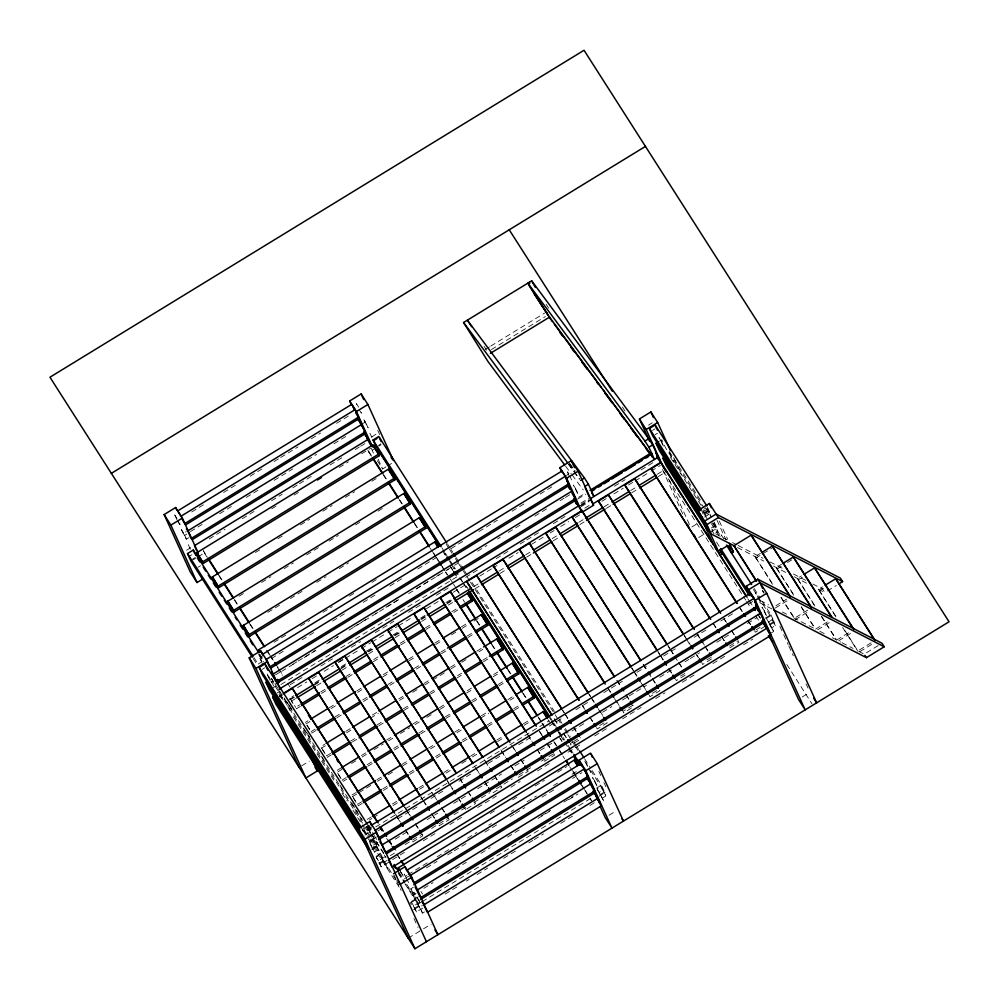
<?xml version="1.0" encoding="UTF-8"?>
<svg xmlns="http://www.w3.org/2000/svg" width="999" height="999" viewBox="0 0 999 999"><rect width="100%" height="100%" fill="white"/><g stroke="black" fill="none" stroke-linecap="round" stroke-linejoin="round"><path stroke-width="0.75" stroke-dasharray="5 3.75" d="M176.923 519.742L174.725 514.91L177.273 513.349M191.708 511.975L206.331 503.021M223.601 492.457L236.888 484.315M250.175 476.186L263.461 468.044M274.101 461.538L279.408 458.291M280.744 457.467L298.014 446.903M311.301 438.761L320.604 433.067M336.551 423.314L351.161 414.36M177.472 520.954L179.72 524.475L182.268 522.914M188.986 537.637L186.438 539.198L184.191 535.676L181.431 529.632L183.978 528.071M186.438 539.198L183.679 533.154L186.239 531.593M362.849 423.476L365.409 421.915L363.149 418.394L368.156 427.959L365.409 421.915M485.477 349.313L489.423 346.89M490.734 346.091L544.655 313.074M190.459 531.58L202.41 524.263M219.68 513.686L234.303 504.745M246.266 497.427L259.553 489.285M274.163 480.344L292.769 468.956M307.38 460.002L316.683 454.308M333.966 443.731L347.252 435.601M184.191 535.676L186.738 534.115M491.421 349.575L545.329 316.571M190.347 549.2L188.149 544.368L190.697 542.807M186.576 550.237L190.397 547.889L188.149 544.368M375.949 434.303L372.115 436.65L369.867 433.129L372.078 437.962M209.128 538.998L225.075 529.233M242.345 518.656L255.632 510.526M271.578 500.761L282.205 494.255M292.844 487.749L298.152 484.503M299.488 483.678L312.774 475.549M330.045 464.972L343.331 456.843M355.294 449.525L359.278 447.077M360.602 446.266L365.921 443.007M189.323 556.281L191.87 554.72M271.678 508.828L276.973 505.581M294.168 495.054L299.463 491.82M339.161 467.52L348.426 461.85M361.65 453.746L370.916 448.076M191.571 559.802L195.404 557.454M378.396 445.429L380.944 443.868M193.257 559.727L195.554 558.329M197.977 556.843L204.358 552.947L203.321 550.674L207.517 557.255M371.378 456.181L368.856 452.235L373.963 449.113M378.808 446.141L381.094 444.742M197.952 567.295L200.499 565.734M377.347 460.739L382.592 468.956L386.413 466.608M387.687 465.834L391.521 463.486M255.407 552.509L260.702 549.275M277.897 538.748L283.192 535.501M300.399 524.975L309.653 519.305M322.889 511.201L332.155 505.531M345.379 497.427L354.645 491.758M371.853 481.231L377.135 477.997M239.136 596.203L244.43 592.956M261.626 582.429L270.891 576.76M284.128 568.656L293.381 562.986M306.618 554.895L319.855 546.79M329.108 541.121L338.374 535.452M355.582 524.925L360.864 521.678M378.072 511.151L383.366 507.904M267.857 612.35L281.081 604.245M290.347 598.576L303.584 590.471M316.808 582.38L326.074 576.71M339.31 568.606L348.564 562.937M274.076 642.27L287.312 634.165M300.537 626.061L309.802 620.391M323.039 612.3L332.292 606.63M349.5 596.091L354.795 592.857M371.99 582.33L377.285 579.083M262.562 664.235L259.802 658.191L262.35 656.63M258.229 664.06L260.776 662.499M566.321 475.449L568.881 473.888L566.62 470.367L569.38 476.411M648.451 425.174L652.272 422.827M271.491 658.516L284.777 650.374M302.073 639.797L316.695 630.844M332.655 621.066L345.941 612.936M363.236 602.347L375.199 595.029M389.822 586.076L403.121 577.934M417.744 568.98L436.363 557.579M450.986 548.626L464.285 540.484M478.908 531.53L497.527 520.142M512.15 511.188L525.449 503.046M540.072 494.093L552.035 486.763M262.262 669.318L264.81 667.757M652.484 430.432L655.032 428.871M655.132 434.677L657.429 433.266M275.537 674.874L280.856 671.615M292.819 664.298L296.815 661.85M298.139 661.038L315.434 650.461M328.721 642.32L338.037 636.613M353.983 626.848L368.619 617.894M375.262 613.823L377.922 612.2M385.901 607.317L399.2 599.175M416.483 588.598L429.782 580.456M436.426 576.386L439.085 574.75M447.065 569.867L460.364 561.738M477.647 551.148L486.95 545.454M497.589 538.936L500.249 537.312M508.229 532.43L521.528 524.288M534.815 516.146L548.114 508.004M560.089 500.686L564.073 498.239M565.397 497.427L570.716 494.168M281.618 671.378L294.855 663.274M304.121 657.604L316.021 650.312M326.611 643.831L338.524 636.538M349.101 630.057L355.719 626.011M357.043 625.199L378.221 612.237M379.545 611.425L399.388 599.275M408.653 593.606L448.339 569.305M269.33 680.032L271.628 678.633L362.212 820.466M659.552 441.146L661.85 439.747L665.297 447.302L704.507 508.691M274.076 680.931L271.528 682.492L268.768 676.448M578.583 497.315L584.964 493.406M577.822 499.013L585.789 494.13M273.227 687.662L275.786 686.101M456.843 576.848L280.856 684.577L280.17 683.066M580.906 503.109L588.548 498.426M581.193 504.295L589.16 499.413M580.756 505.644L589.685 500.187M580.531 505.919L590.734 499.675M290.222 684.727L303.521 676.585M320.791 666.021L335.414 657.067M351.361 647.302L360.664 641.608M375.274 632.654L393.881 621.266M408.504 612.325L421.79 604.183M436.413 595.242L448.364 587.912M465.646 577.335L480.257 568.394M496.216 558.628L509.502 550.499M520.129 543.98L525.449 540.734M526.773 539.922L538.736 532.592M553.359 523.651L566.645 515.509M581.256 506.568L589.235 501.685M614.485 486.226L625.112 479.72M641.058 469.955L654.357 461.813M277.26 692.919L279.807 691.358M584.802 508.129L589.909 505.007M279.508 696.44L282.068 694.879M338.236 662.237L343.206 659.19M297.59 687.562L306.893 681.867M312.2 678.621L317.52 675.361M324.163 671.303L333.466 665.596M338.786 662.349L344.093 659.09M345.429 658.279L360.04 649.338M361.376 648.513L370.679 642.819M372.003 642.007L386.625 633.066M387.949 632.242L397.252 626.548M398.589 625.736L413.199 616.795M426.498 608.653L439.785 600.524M453.071 592.382L463.698 585.876M479.645 576.111L491.608 568.793M492.944 567.981L496.928 565.534M508.891 558.216L518.194 552.522M531.48 544.38L544.767 536.251M550.087 532.991L554.07 530.556M560.714 526.485L568.693 521.603M575.337 517.544L580.644 514.285M601.91 501.273L607.23 498.014M613.873 493.943L623.176 488.249M628.483 485.002L633.803 481.743M635.139 480.931L649.75 471.978M651.086 471.166L660.389 465.472M294.468 697.24L290.497 699.675L289.81 698.164L293.781 695.729M314.947 682.767L320.242 679.532M341.408 666.57L346.703 663.324M366.546 651.173L373.164 647.127M393.007 634.977L399.625 630.931M420.804 617.969L426.086 614.722M445.941 602.572L452.559 598.526M289.086 699.662L294.405 696.415M314.335 684.203L320.991 680.144M340.921 667.944L347.565 663.873M367.495 651.673L372.814 648.413M394.081 635.401L399.388 632.142M420.654 619.13L425.974 615.871M447.227 602.859L452.547 599.6M473.813 586.588L479.133 583.329M499.063 571.128L505.706 567.057M525.636 554.857L532.28 550.786M552.222 538.586L557.529 535.327M578.796 522.315L584.115 519.055M604.045 506.855L610.689 502.784M630.619 490.584L637.275 486.525M657.205 474.313L662.524 471.066M314.31 685.089L320.929 681.043M340.771 668.893L347.39 664.834M368.556 651.872L373.851 648.638M395.03 635.676L400.312 632.442M421.491 619.48L425.462 617.045M446.628 604.083L451.923 600.849M291.458 701.123L295.442 698.676M316.708 685.664L322.015 682.404M341.958 670.204L348.601 666.133M368.531 653.933L375.174 649.862M395.104 637.662L400.424 634.415M421.69 621.39L426.998 618.144M448.264 605.119L453.583 601.873M474.85 588.848L480.157 585.601M500.099 573.389L506.743 569.33M526.673 557.117L531.992 553.871M553.246 540.846L559.89 536.788M579.832 524.587L585.139 521.328M606.405 508.316L611.725 505.057M631.655 492.857L638.299 488.786M658.241 476.585L666.208 471.703M300.312 706.393L296.341 708.828L295.654 707.317L299.625 704.882M320.791 691.92L326.086 688.686M345.929 676.535L352.547 672.477M373.726 659.527L379.008 656.281M400.187 643.319L405.482 640.084M425.324 627.934L431.943 623.888M451.785 611.738L458.404 607.679M321.478 693.431L326.773 690.197M347.939 677.235L353.234 673.988M373.089 661.85L379.695 657.792M400.874 644.83L406.168 641.595M426.011 629.445L432.629 625.399M453.796 612.437L457.767 610.002M305.294 722.402L307.942 720.791M329.108 707.829L335.726 703.771M356.893 690.809L362.187 687.574M383.354 674.612L388.648 671.378M408.504 659.228L415.109 655.169M434.965 643.019L441.583 638.973M461.426 626.823L468.044 622.777M305.981 723.913L309.952 721.49M331.119 708.528L336.413 705.282M357.58 692.319L362.874 689.085M382.729 676.935L389.335 672.889M409.19 660.739L415.809 656.68M435.651 644.53L442.27 640.484M451.523 634.815L456.818 631.58M462.112 628.334L468.731 624.288M474.026 621.041L479.32 617.807M311.139 731.555L315.11 729.133M334.952 716.982L341.571 712.936M362.737 699.974L368.032 696.728M387.887 684.577L394.493 680.531M414.348 668.381L420.966 664.335M440.809 652.185L446.103 648.938M467.27 635.976L473.888 631.93M315.796 730.644L311.825 733.066L306.818 725.224M336.963 717.682L342.257 714.447M363.436 701.485L368.718 698.239M389.897 685.277L395.192 682.042M416.358 669.08L421.653 665.846M441.496 653.696L448.114 649.637M467.957 637.487L474.575 633.441M325.437 745.729L321.466 748.164L320.779 746.653L324.75 744.218M345.916 731.268L351.211 728.021M372.377 715.059L377.672 711.825M398.838 698.863L402.809 696.428M423.988 683.466L430.594 679.42M450.449 667.27L457.067 663.224M476.91 651.073L482.205 647.827M346.603 732.779L351.898 729.532M370.417 718.194L378.359 713.336M399.538 700.374L404.82 697.127M412.762 692.27L418.057 689.035M424.675 684.977L431.293 680.931M432.617 680.119L444.518 672.827M451.136 668.781L456.431 665.546M461.725 662.3L467.02 659.065M478.921 651.773L482.892 649.338M707.429 519.255L705.182 515.734L709.003 513.386L706.805 508.553M704.57 517.07L710.301 513.561L707.429 507.267M301.686 765.833L309.34 761.151M691.907 526.948L697.015 523.826M330.594 753.383L326.623 755.806L320.779 746.653M350.437 741.233L357.055 737.175M376.91 725.024L383.516 720.978M403.371 708.828L409.99 704.782M429.832 692.632L436.451 688.573M457.617 675.611L461.588 673.189M482.754 660.227L488.049 656.98M331.281 754.894L327.31 757.317L322.302 749.475M352.447 741.932L357.742 738.686M378.921 725.724L384.203 722.489M404.058 710.339L410.676 706.293M430.519 694.143L437.137 690.084M456.98 677.934L463.598 673.888M483.441 661.738L490.059 657.692M711.388 527.934L715.209 525.599L717.969 531.643L715.421 533.204M698.663 537.512L703.758 534.39M711.276 531.805L717.02 528.284L714.148 521.99M341.558 767.657L336.263 770.903L340.434 777.434M361.401 755.506L366.695 752.272M386.538 740.122L393.156 736.063M413.012 723.913L419.617 719.867M439.473 707.717L446.091 703.671M467.257 690.709L472.552 687.462M493.718 674.512L497.689 672.077M342.245 769.168L336.95 772.414L342.794 781.568L346.765 779.133M351.511 763.498L356.793 760.264M362.088 757.017L368.706 752.971M374.001 749.725L383.266 744.055M388.549 740.821L395.167 736.775M400.462 733.528L409.727 727.859M415.022 724.625L420.317 721.378M426.923 717.332L432.217 714.085M440.159 709.228L446.778 705.182M466.62 693.031L473.239 688.973M493.081 676.822L499.7 672.777M346.079 777.622L342.108 780.057L342.794 781.568M367.245 764.66L372.54 761.425M393.718 748.463L399.001 745.229M418.856 733.079L425.474 729.02M445.317 716.87L451.935 712.824M471.778 700.674L478.396 696.628M498.239 684.477L504.857 680.419M367.944 766.171L373.226 762.936M394.405 749.974L399.7 746.74M420.866 733.778L426.161 730.531M446.004 718.381L452.622 714.335M472.465 702.185L479.083 698.139M498.938 685.988L505.544 681.93M362.25 803.383L358.279 805.818L352.435 796.653L351.748 795.142L355.719 792.719M376.885 779.757L382.18 776.51M402.023 764.36L408.641 760.314M428.496 748.164L435.102 744.118M454.957 731.967L461.575 727.909M481.418 715.759L488.036 711.713M507.879 699.562L513.174 696.328M352.435 796.653L357.729 793.418M359.053 792.607L370.966 785.314M377.572 781.268L382.867 778.021M388.161 774.787L393.456 771.553M402.722 765.871L409.328 761.825M430.507 748.863L435.801 745.629M456.968 732.667L462.262 729.42M480.781 718.081L488.723 713.224M509.89 700.262L513.861 697.839M772.527 584.328L755.082 556.593L760.389 553.359M755.768 558.104L772.989 547.564M361.563 801.872L357.592 804.307L351.748 795.142M382.729 788.91L388.024 785.676M409.203 772.714L414.498 769.467M435.664 756.505L440.959 753.271M462.125 740.309L467.42 737.075M487.262 724.924L493.881 720.866M513.723 708.716L519.018 705.481M383.429 790.421L388.711 787.187M409.89 774.225L415.184 770.978M436.351 758.016L441.645 754.782M462.812 741.82L468.106 738.586M487.949 726.435L494.567 722.377M514.423 710.227L521.028 706.181M793.668 595.229L776.235 567.494L781.53 564.248M367.232 819.392L371.203 816.957M392.37 804.008L397.664 800.761M418.843 787.799L424.125 784.565M443.981 772.414L450.599 768.368M470.442 756.218L477.06 752.16M496.903 740.009L503.521 735.963M523.364 723.813L529.982 719.767M776.922 569.005L782.217 565.759M787.512 562.524L794.13 558.466M369.243 820.092L371.89 818.468M373.214 817.669L377.185 815.234M393.057 805.519L398.351 802.272M419.53 789.31L424.812 786.076M445.991 773.114L452.609 769.068M461.863 763.398L467.157 760.152M472.452 756.917L477.747 753.671M497.589 741.52L504.208 737.474M524.05 725.324L530.669 721.278M371.428 827.422L365.047 831.318L366.708 834.952M375.724 826.935L433.941 791.283M435.264 790.484L549.063 720.816M377.897 830.931L383.216 827.671M397.827 818.73L419.093 805.706M431.056 798.388L444.343 790.246M458.966 781.305L470.929 773.975M488.199 763.411L501.486 755.269M518.768 744.692L532.055 736.563M549.325 725.986L563.948 717.032M575.911 709.715L589.198 701.573M603.821 692.632L622.427 681.243M637.037 672.29L646.341 666.595M663.623 656.018L676.91 647.889M694.18 637.312L708.803 628.359M720.766 621.041L734.053 612.899M748.663 603.958L752.659 601.51M814.809 606.131L797.377 578.396L801.348 575.961M376.436 836.987L373.888 838.548L372.777 836.126M369.368 841.658L373.951 838.848L366.408 827.035M798.064 579.907L803.358 576.66M372.277 848.576L369.518 842.532L373.339 840.184L376.099 846.228L372.277 848.576L374.525 852.097L380.894 848.188M374.525 852.097L371.765 846.053L378.146 842.145M371.665 849.912L377.397 846.403L373.951 838.848M775.948 605.694L786.538 599.213M395.242 839.148L409.865 830.206M427.135 819.63L437.774 813.124M453.721 803.358L467.008 795.216M477.634 788.711L482.954 785.464M484.278 784.64L501.56 774.075M514.847 765.933L524.15 760.239M540.097 750.474L554.72 741.533M571.99 730.956L585.277 722.814M602.559 712.237L611.863 706.543M622.489 700.037L627.809 696.79M629.133 695.966L646.415 685.389M659.702 677.26L672.989 669.118M684.952 661.8L688.935 659.365M690.272 658.553L699.562 652.859M716.845 642.282L730.132 634.14M747.414 623.563L756.718 617.869M775.311 608.016L788.548 599.912M376.074 856.393L380.669 853.583L370.604 837.824M765.147 618.206L770.891 614.697L760.826 598.938M388.886 862.149L381.231 866.832L376.236 857.267L380.057 854.919L387.312 868.006L389.86 866.445M771.153 633.029L773.701 631.468L766.458 618.381L770.279 616.033L775.286 625.599L771.453 627.946L768.706 621.902L772.527 619.555L775.286 625.599M835.951 617.032L818.518 589.298L822.489 586.863M819.205 590.809L824.5 587.562M381.231 866.832L378.484 860.788L386.126 856.106M405.132 844.592L422.34 834.053M431.593 828.383L448.801 817.856M454.095 814.622L467.32 806.518M473.938 802.472L489.81 792.744M496.428 788.698L512.312 778.97M518.931 774.924L532.155 766.82M541.421 761.151L553.334 753.87M572.702 742.07L570.217 743.593L570.904 745.104L580.856 739.023L580.169 737.512M573.95 741.308L577.684 739.035M604.02 722.901L596.565 727.472L597.252 728.983L607.205 722.889L606.505 721.378M656.705 690.646L649.25 695.217L649.937 696.728L659.889 690.646L659.19 689.135M680.569 676.048L685.539 673.001L686.226 674.512L676.286 680.606L675.586 679.095M706.905 659.927L711.875 656.88L712.574 658.391L702.622 664.472L701.935 662.961M729.52 646.078L738.224 640.746L738.91 642.257L728.97 648.351L728.271 646.84M755.868 629.957L760.838 626.91M390.247 855.706L396.453 851.897L395.766 850.386M466.783 808.853L475.487 803.521L474.8 802.01M493.119 792.731L501.823 787.399L501.136 785.888M518.219 777.359L528.171 771.278L527.484 769.767M765.259 626.136L755.306 632.23L754.62 630.719M378.983 863.311L382.817 860.963M769.205 624.425L773.039 622.077M379.52 863.948L384.116 861.138L380.669 853.583M769.742 625.062L774.337 622.252L770.891 614.697M387.1 860.401L384.553 861.962L387.312 868.006M827.347 590.983L836.263 585.526M392.657 859.577L405.944 851.448M423.226 840.871L437.837 831.917M449.8 824.6L463.086 816.458M477.709 807.517L496.316 796.128M510.926 787.175L520.229 781.48M537.512 770.903L550.799 762.774M568.069 752.197L582.692 743.244M594.655 735.926L607.941 727.784M622.564 718.843L641.158 707.454M655.781 698.501L665.084 692.806M682.367 682.23L695.654 674.088M712.924 663.523L727.547 654.57M743.493 644.805L752.796 639.11M807.691 610.114L794.442 618.219L781.043 597.24M795.129 619.73L809.702 610.814M490.197 813.511L495.479 810.264M512.687 799.737L517.981 796.503M535.177 785.963L544.443 780.294M557.679 772.202L566.933 766.52M408.916 876.036L404.745 878.558L404.058 877.047L406.693 875.424M408.017 874.612L427.872 862.462M437.125 856.792L450.362 848.688M467.569 838.161L476.823 832.492M488.736 825.199L491.383 823.576M511.226 811.425L513.873 809.814M527.11 801.71L536.363 796.041M553.571 785.514L557.542 783.079M572.09 774.175L577.385 770.928M815.584 629.12L828.833 621.016M426.423 867.894L437.05 861.388M447.677 854.882L452.997 851.623M454.32 850.811L467.607 842.681M484.89 832.105L498.176 823.975M510.127 816.645L514.123 814.21M515.447 813.398L524.75 807.704M542.02 797.127L555.307 788.998M572.589 778.421L581.88 772.726M817.594 629.82L830.843 621.715M416.133 893.293L413.586 894.854L410.826 888.81L413.374 887.249M541.408 815.883L550.661 810.214M563.898 802.11L573.164 796.44M423.838 888.323L433.129 882.629M447.752 873.675L466.358 862.287M480.969 853.346L490.272 847.651M507.542 837.075L520.829 828.945M538.111 818.368L552.722 809.415M568.668 799.662L577.971 793.968M836.725 640.022L849.974 631.917M418.381 896.815L415.834 898.376L410.826 888.81M411.313 901.498L415.909 898.688L405.819 882.891M596.853 787.911L601.448 785.102L591.371 769.305M422.839 908.029L416.471 911.937L411.463 902.372L415.297 900.024L422.54 913.111L425.099 911.55M597.015 788.785L604.258 801.86L597.015 788.785L600.836 786.438L605.844 796.003L602.01 798.338L599.263 792.294L603.084 789.959L605.844 796.003M838.748 640.721L851.985 632.617M416.471 911.937L413.711 905.893L420.092 901.985M420.866 902.409L418.319 903.97L405.706 884.24M422.14 901.635L593.556 796.69M414.223 908.416L418.044 906.068M599.762 794.829L603.596 792.482M413.611 909.752L419.343 906.243L415.909 898.688M599.15 796.166L604.894 792.657L601.448 785.102M422.54 913.111L419.792 907.067L422.34 905.506M445.167 894.105L459.777 885.164M466.421 881.093L469.08 879.47M477.047 874.587L487.687 868.081M503.633 858.316L516.92 850.186M528.871 842.856L532.867 840.421M534.19 839.61L543.493 833.915M560.764 823.338L574.05 815.209M589.997 805.444L596.64 801.373M871.116 642.819L857.879 650.923L843.643 628.633M859.889 651.623L873.126 643.518M878.158 645.591L864.16 654.158L858.616 651.298M408.216 938.173L419.692 931.155L417.769 926.935M423.514 928.808L431.168 924.125M609.065 815.221L615.434 811.313M802.259 696.952L808.641 693.044M715.846 534.003L726.935 539.722M732.479 542.582L736.638 544.717M738.024 545.442L762.961 558.291M769.892 561.863L783.753 569.018M793.456 574.013L807.304 581.156M812.849 584.015L822.552 589.01L824.799 592.532L815.097 587.537M737.499 547.527L763.823 561.101M773.526 566.108L787.387 573.251M794.317 576.823L808.166 583.965M760.227 600.574L768.543 604.87M782.392 612.012L786.55 614.148M793.481 617.732L814.272 628.446M819.817 631.293L825.361 634.153M832.279 637.724L840.596 642.02M841.982 642.732L853.071 648.438M759.702 602.672L772.177 609.103M569.542 463.236L575.087 470.704M569.48 463.911L575.037 471.391M568.581 464.11L573.913 471.141M574.163 471.628L579.732 479.145M568.206 464.048L572.827 470.279M573.751 471.516L579.283 478.996M565.659 466.246L571.203 473.738M572.127 474.975L583.229 489.947M818.518 589.298L836.101 616.833M842.656 627.522L857.729 651.123M797.377 578.396L814.959 605.931M821.653 616.42L835.888 638.711M821.515 616.62L835.751 638.91M776.235 567.494L793.818 595.029M801.348 606.83L814.747 627.809M801.198 607.03L814.597 628.009M755.082 556.593L772.677 584.128M780.893 597.439L794.292 618.418M762.412 590.272L764.085 592.894M762.262 590.471L763.935 593.094M706.967 508.329L710.301 513.561M669.355 451.498L701.897 502.447M705.232 507.667L711.251 516.908L708.503 510.864L704.67 513.211L706.33 516.833M705.344 510.002L708.678 515.222M713.686 523.064L717.02 528.284M723.501 538.399L721.241 534.877L722.389 537.4M670.242 457.105L702.946 508.316M703.796 509.64L707.979 516.196M712.175 522.764L721.403 537.212M754.12 588.436L759.989 597.627M703.046 510.626L707.23 517.195M711.425 523.751L718.98 535.576M753.371 589.422L774.337 622.252M760.276 601.997L755.269 592.432M766.458 618.381L773.701 631.468M716.508 542.045L719.854 547.29M749.55 601.111L752.047 605.032M757.891 614.173L760.389 618.094M747.739 598.701L751.91 605.232M757.741 614.373L760.251 618.294M622.452 407.08L624.962 411.014M663.548 471.416L745.741 600.112M746.578 601.423L750.773 607.991M755.806 615.871L759.153 621.128M786.837 664.46L811.987 703.858M546.141 304.258L548.626 308.154M739.597 607.205L742.944 612.424M747.951 620.267L751.285 625.486M739.46 607.404L741.957 611.326M747.801 620.466L751.136 625.699M724.038 618.543L726.548 622.464M731.555 630.294L734.889 635.526M723.9 618.743L725.561 621.366M731.405 630.506L734.74 635.726M713.261 623.326L716.595 628.546M721.603 636.388L724.937 641.62M713.111 623.526L716.445 628.758M721.453 636.588L724.799 641.82M697.702 634.665L700.199 638.586M702.709 642.507L704.37 645.117M705.207 646.428L708.541 651.648M696.715 633.566L699.225 637.487M705.057 646.628L708.403 651.86M684.415 635.539L690.259 644.68M696.927 655.132L698.601 657.742M684.265 635.739L685.938 638.349M686.775 639.66L690.109 644.879M695.117 652.722L698.451 657.941M484.078 346.291L486.588 350.212M668.019 645.566L669.692 648.189M670.516 649.487L673.863 654.72M678.858 662.549L682.205 667.782M667.869 645.779L669.542 648.388M670.379 649.7L673.713 654.919M674.55 656.231L677.884 661.45M678.721 662.762L682.055 667.981M658.066 651.66L659.74 654.27M660.576 655.581L663.91 660.801M668.918 668.643L672.252 673.863M657.929 651.86L659.59 654.482M660.426 655.781L663.761 661.013M668.768 668.843L672.115 674.075M643.344 664.31L647.514 670.841M652.522 678.683L655.856 683.903M643.194 664.51L647.364 671.041M648.201 672.352L651.535 677.572M652.372 678.883L655.719 684.103M631.73 667.782L633.403 670.404M634.228 671.703L637.574 676.935M642.569 684.765L645.916 689.997M631.58 667.994L633.254 670.604M634.09 671.915L637.424 677.135M640.759 682.354L645.766 690.197M617.007 680.431L621.178 686.962M626.173 694.804L629.52 700.024M616.858 680.644L621.028 687.175M626.036 695.004L629.37 700.237M607.892 687.836L611.226 693.056M616.233 700.898L620.404 707.429M607.742 688.036L611.076 693.256M614.422 698.488L619.417 706.33M588.985 693.955L590.659 696.565M591.495 697.864L594.83 703.096M599.837 710.926L603.171 716.158M588.848 694.155L590.509 696.765M591.346 698.076L594.68 703.296M598.026 708.528L603.034 716.358M582.38 705.269L584.053 707.879M589.885 717.02L593.231 722.252M582.23 705.469L584.74 709.39M589.747 717.22L593.081 722.452M562.649 710.077L564.323 712.687M565.147 713.998L568.493 719.218M573.488 727.06L576.835 732.279M562.499 710.277L564.173 712.899M565.009 714.198L568.344 719.43M573.351 727.26L575.849 731.181M447.702 544.355L450.224 548.301M451.061 549.612L452.734 552.247M456.093 557.517L461.138 565.409M464.498 570.666L468.706 577.247M472.065 582.504L554.395 711.425M559.44 719.317L561.962 723.264M565.322 728.533L570.367 736.425M573.726 741.683L576.248 745.629M577.085 746.952L578.771 749.575M584.64 758.79L590.521 767.994M358.691 407.18L356.443 403.658L358.092 407.28M446.103 544.018L448.626 547.964M449.463 549.275L451.985 553.221M455.344 558.491L457.867 562.437M458.703 563.748L462.062 569.018M462.899 570.329L466.258 575.586M467.107 576.91L469.63 580.856M470.467 582.167L557.842 718.98M558.678 720.291L560.364 722.926M564.56 729.507L567.082 733.453M567.919 734.764L571.291 740.034M572.127 741.345L574.65 745.291M575.486 746.603L578.009 750.549M584.727 761.076L589.772 768.968M590.609 770.291L604.894 792.657M359.19 409.702L361.438 413.224L360.339 410.801M588.586 768.88L590.834 772.402L589.735 769.979M554.37 718.781L558.541 725.311M563.548 733.141L566.883 738.373M554.22 718.98L558.391 725.511M563.399 733.353L566.733 738.573M441.958 547.864L444.48 551.81M445.317 553.134L447.003 555.756M450.362 561.026L452.884 564.972M453.721 566.283L455.407 568.918M466.321 586.013L468.007 588.648M550.337 717.569L552.859 721.515M553.708 722.839L556.218 726.785M559.577 732.042L562.1 735.988M562.949 737.299L564.622 739.934M567.981 745.192L570.504 749.138M571.341 750.461L573.026 753.096M442.694 550.524L446.053 555.794M449.413 561.051L454.458 568.943M460.327 578.146L462.849 582.105M463.698 583.416L467.057 588.673M549.388 717.594L551.073 720.229M551.91 721.54L555.269 726.81M558.628 732.067L563.673 739.959M568.718 747.851L572.077 753.121M443.718 552.797L445.404 555.419M451.286 564.635L454.645 569.892M459.69 577.784L462.2 581.73M463.049 583.054L466.408 588.311M551.261 721.178L554.62 726.435M557.991 731.705L559.665 734.34M560.501 735.651L563.861 740.908M564.71 742.232L568.069 747.489M568.906 748.8L572.265 754.07M451.136 567.482L452.809 570.104M560.377 738.523L562.037 741.146M452.659 570.304L450.299 566.183M548.076 719.717L549.75 722.327M559.39 737.424L561.9 741.345M368.668 451.286L371.178 455.232M383.791 474.962L386.313 478.908M399.75 499.962L402.272 503.908M414.872 523.638L417.395 527.584M433.354 552.584L435.876 556.53M436.713 557.842L438.399 560.476M441.758 565.734L445.117 570.991M445.954 572.315L449.325 577.572M450.162 578.896L452.684 582.842M453.521 584.153L456.043 588.099M456.88 589.41L459.403 593.356M477.047 620.991L480.407 626.248M492.17 644.667L495.529 649.924M508.129 669.655L511.488 674.924M523.251 693.343L526.61 698.601M538.374 717.02L541.745 722.277M542.582 723.601L545.104 727.547M545.941 728.858L547.627 731.493M554.345 742.02L558.541 748.588M559.378 749.912L562.749 755.169M572.827 770.953L577.872 778.845M582.067 785.426L584.59 789.372M585.426 790.684L587.112 793.318M383.141 474.6L386.501 479.857M399.101 499.6L402.46 504.857M414.223 523.276L417.582 528.533M430.194 548.264L432.704 552.21M433.554 553.533L436.076 557.479M436.913 558.791L438.586 561.426M441.958 566.683L444.468 570.629M445.317 571.952L446.99 574.575M456.231 589.048L458.753 592.994M462.962 599.575L464.635 602.21M476.398 620.616L479.757 625.886M491.52 644.305L494.88 649.562M507.48 669.293L510.851 674.562M522.614 692.981L525.973 698.239M538.573 717.969L541.096 721.915M541.933 723.239L546.977 731.131M553.696 741.645L556.218 745.591M559.577 750.861L562.1 754.807M562.937 756.118L564.622 758.753M569.655 766.645L572.177 770.591M573.014 771.902L575.536 775.848M576.373 777.172L578.059 779.794M581.418 785.064L583.94 789.01M584.777 790.321L588.985 796.902M589.822 798.213L591.508 800.848L590.471 798.576M539.647 731.43L542.145 735.351M547.152 743.181L550.486 748.413M539.497 731.63L541.995 735.551M547.002 743.393L550.337 748.613M527.197 733.603L532.192 741.433M537.2 749.275L540.546 754.495M527.884 735.114L532.055 741.645M537.062 749.475L540.397 754.707M513.299 747.552L515.809 751.473M520.804 759.315L524.15 764.535M511.488 745.142L515.659 751.673M520.666 759.515L524 764.735M500.849 749.725L505.856 757.567M510.864 765.396L514.198 770.629M501.535 751.236L505.706 757.766M510.714 765.609L514.048 770.828M484.453 759.764L489.46 767.594M494.468 775.436L497.802 780.656M485.139 761.275L489.31 767.806M494.318 775.636L497.652 780.868M476.173 768.468L479.508 773.688M484.515 781.53L487.862 786.75M474.363 766.058L479.37 773.888M484.378 781.73L487.712 786.95M459.777 778.496L462.287 782.417M468.119 791.558L471.466 796.79M460.464 780.007L462.137 782.629M467.982 791.77L471.316 796.99M447.327 780.669L449.001 783.278M449.837 784.59L453.171 789.809M458.179 797.652L461.513 802.871M447.19 780.881L453.022 790.022M458.029 797.851L461.363 803.084M434.278 795.928L436.775 799.849M441.783 807.691L445.117 812.911M431.618 792.219L435.789 798.75M441.633 807.891L444.967 813.124M420.991 796.802L422.652 799.412M423.489 800.711L426.823 805.943M431.83 813.773L435.177 819.005M420.841 797.002L422.515 799.612M423.351 800.923L425.849 804.844M431.693 813.985L435.027 819.205M404.595 806.83L410.427 815.983M415.434 823.813L418.781 829.045M404.445 807.042L406.118 809.652M406.955 810.963L409.453 814.872M415.297 824.025L418.631 829.245M395.479 814.235L400.487 822.065M405.494 829.907L408.828 835.127M397.003 817.045L400.337 822.277M405.344 830.107L408.678 835.339M380.756 826.885L384.091 832.105M389.098 839.947L392.432 845.166M380.607 827.085L383.941 832.304M388.948 840.147L392.282 845.366M219.28 575.674L222.64 580.931M234.403 599.35L237.762 604.607M250.374 624.338L253.734 629.607M267.17 650.649L269.693 654.595M270.529 655.918L274.737 662.499M276.411 665.122L278.097 667.757M278.933 669.068L283.129 675.649M379.757 826.935L383.117 832.192M388.161 840.084L392.357 846.665M397.402 854.557L399.925 858.503M420.929 891.395L422.602 894.03M204.358 552.947L206.868 556.893M218.631 575.299L221.99 580.569M234.603 600.299L237.113 604.245M249.725 623.975L253.084 629.245M266.521 650.287L269.043 654.233M269.88 655.556L274.088 662.125M277.447 667.394L282.492 675.287M287.525 683.179L290.047 687.125M379.108 826.573L383.304 833.141M386.663 838.411L391.708 846.303M396.753 854.195L400.112 859.452M174.725 514.91L176.973 518.431M406.356 877.597L404.108 874.088L409.115 883.64M289.81 698.164L295.654 707.317M306.968 725.024L310.302 730.257M399.875 870.504L404.058 877.047M291.333 700.973L292.994 703.596M400.562 872.015L404.745 878.558M181.431 529.632L183.679 533.154M259.628 653.995L263.836 660.576M368.856 825.012L373.052 831.593M399.101 872.377L404.982 881.58M258.679 654.02L263.724 661.912M367.907 825.037L373.788 834.252M398.151 872.402L404.87 882.929M258.878 654.969L263.074 661.55M368.094 825.986L373.139 833.89M373.976 835.201L377.335 840.459M398.339 873.351L404.22 882.554M405.057 883.878L419.792 907.067M259.802 658.191L262.05 661.713M367.332 826.423L371.128 832.504M289.048 704.944L292.382 710.177M306.568 732.379L309.902 737.612M351.623 802.921L357.455 812.062M366.633 826.435L370.804 832.966M371.64 834.277L384.99 855.181M286.401 701.236L292.232 710.376M303.921 728.671L309.752 737.811M321.441 756.106L325.612 762.637M339.797 784.839L342.295 788.76M351.473 803.134L362.312 820.104M366.483 826.648L370.654 833.178M371.491 834.477L386.138 857.404M384.165 854.982L385.664 857.329M275.075 686.188L363.973 825.386M364.822 826.71L371.528 837.212M372.365 838.523L380.594 853.271M281.693 698.613L278.346 693.356L280.07 697.14M293.444 716.995L335.377 782.667M342.083 793.169L347.115 801.048M352.997 810.239L369.767 836.513M411.463 902.372L413.711 905.893M253.896 657.504L258.092 664.085M363.149 828.308L368.993 837.736M369.855 838.81L395.879 879.832M253.134 658.491L256.493 663.748M362.362 829.507L367.395 837.399M368.244 838.71L401.011 890.022M369.518 842.532L371.765 846.053M376.236 857.267L378.484 860.788M779.832 626.261L783.029 633.279M783.666 634.69L788.149 644.517M788.785 645.916L793.268 655.756M806.068 683.84L807.991 688.049M757.529 595.953L759.178 599.587M719.317 521.053L727.609 539.235M717.032 520.279L725.961 539.872M713.511 523.289L715.721 528.121L711.887 530.457L714.135 533.978L711.937 529.145M702.971 510.889L705.182 515.734M701.123 509.515L703.421 514.547M673.663 457.604L681.343 474.463M669.48 452.659L673.95 462.5M669.23 480.082L689.71 525.024M662.474 469.518L683.603 515.871M569.979 476.298L571.628 479.932M598.838 771.328L600.761 775.524M603.945 782.529L605.869 786.725M585.839 762.836L587.487 766.458M553.821 753.633L554.52 755.144L544.567 761.238L543.881 759.727M377.747 430.357L379.657 434.553M378.122 459.153L382.592 468.956M371.378 448.588L373.926 454.183M367.819 449.975L368.856 452.235M464.847 808.104L465.534 809.615M448.451 818.144L449.138 819.655L439.198 825.736L438.511 824.225M422.115 834.265L422.802 835.776L412.849 841.87L412.162 840.359M417.545 903.546L420.292 909.59M410.164 902.197L411.313 904.719M394.093 874.974L396.079 879.332M396.715 880.731L401.123 890.421M413.936 918.506L417.132 925.549M367.819 825.374L370.679 831.668L364.947 835.189L361.501 827.634M368.881 828.983L370.529 832.604M375.587 843.705L378.346 849.749M382.305 858.441L385.065 864.485M367.182 826.66L369.38 831.505L365.559 833.84L363.361 829.008M286.438 701.298L287.462 703.558M284.078 697.901L290.484 711.937M277.972 688.736L283.092 699.974M271.628 678.633L274.5 684.927M273.776 686.013L266.521 672.926L269.268 678.97M178.072 520.841L179.72 524.475M632.854 705.257L622.901 711.35L623.601 712.861L633.541 706.768L632.854 705.257M661.238 441.083L658.99 437.562L663.998 447.127L661.238 441.083M764.235 610.689L761.987 607.167L766.995 616.733L764.235 610.689M575.586 488.623L573.339 485.102L578.346 494.667L575.586 488.623M594.792 781.093L592.544 777.572L597.552 787.137L594.792 781.093M419.543 901.285L413.686 892.132L420.229 902.796L419.543 901.285"/><path stroke-width="1.5" d="M111.351 473.364L645.441 146.403M564.735 464.997L487.974 361.501L463.573 322.502L531.668 280.819L648.763 438.711L652.697 444.88L661.138 463.399M203.421 578.633L197.04 582.542L190.297 571.977L164.136 514.56L175.612 507.529L182.355 518.094L198.314 553.109M351.598 405.169L349.675 400.974L361.151 393.943L367.907 404.508L393.431 460.527M355.082 409.652L181.006 516.208L177.635 510.926L351.71 404.37L355.082 409.652L358.529 417.207L184.453 523.763M197.04 582.542L170.879 525.124L182.355 518.094M372.377 446.541L356.418 411.538L367.907 404.508M185.677 524.85L358.416 419.093L361.8 424.375L187.725 530.944L191.171 538.498L365.234 431.93L359.328 420.729L361.538 425.574M490.384 353.334L549.562 317.108L654.445 459.44L648.875 447.215L644.929 441.058L527.847 283.154L549.537 317.12M192.395 539.572L365.135 433.828L368.506 439.11L194.443 545.666L196.741 550.711M252.297 657.167L190.959 561.138L187.525 553.583L193.257 550.074L258.791 652.684M376.511 447.552L373.064 439.997L378.808 436.488L446.853 543.044M374.363 440.172L376.91 438.611M196.89 552.672L372.877 444.942L378.721 454.095L379.408 455.606L203.434 563.349L196.89 552.672L203.434 563.349M317.47 480.019L321.453 477.572M195.667 555.357L198.214 553.796M372.927 446.84L375.474 445.279L440.172 546.578M202.735 561.838L378.721 454.095M212.375 576.923L388.361 469.193L394.205 478.346L394.892 479.857L218.918 587.587L212.375 576.923L218.918 587.587M218.219 586.076L394.205 478.346M227.859 601.173L403.846 493.444L409.69 502.597L410.377 504.108L234.403 611.838L227.859 601.173L234.403 611.838M233.716 610.327L409.69 502.597M243.344 625.411L419.33 517.682L425.174 526.835L425.861 528.346L249.887 636.088L243.344 625.411L249.887 636.088M249.201 634.577L425.174 526.835M259.528 651.173L258.828 649.662L434.815 541.933L438.161 547.165M299.138 767.394L249.213 657.841L260.689 650.824L267.445 661.388L280.244 689.472M561.775 471.878L559.865 467.669L571.341 460.651L578.084 471.216L593.581 505.207L582.105 512.237L574.762 499.65L576.485 503.434M649.675 441.433L639.435 418.956L650.911 411.938L657.667 422.502L670.466 450.586M262.725 654.22L561.888 471.066L565.272 476.348L568.706 483.903L269.543 667.057L266.096 659.502L565.272 476.348M311.601 758.291L317.357 770.928L305.881 777.959L255.969 668.406L267.445 661.388M582.105 512.237L566.608 478.234L578.084 471.216M663.461 467.445L646.178 429.52L657.667 422.502M359.915 827.309L262.625 674.962L259.178 667.407L264.91 663.898L367.245 824.113M700.399 510.539L652.846 436.076L649.4 428.521L655.132 425.012L706.867 506.006M270.766 668.131L568.606 485.801L571.977 491.083L575.424 498.638L276.248 681.78M580.669 480.394L584.49 478.059L588.423 484.215L593.993 496.453L591.633 492.757M644.929 441.058L648.763 438.711M571.977 491.083L272.814 674.225L271.466 672.115M584.602 486.563L588.423 484.215M648.875 447.215L652.697 444.88M702.097 517.432L659.552 450.811L656.106 443.256L658.403 441.858M590.034 490.297L650.536 453.271M276.149 683.678L576.485 499.825M591.108 490.871L652.235 453.446M592.07 491.071L594.705 489.46M598.651 487.05L601.273 485.439M603.908 483.828L609.165 480.606M611.8 478.996L622.315 472.564M624.949 470.954L635.464 464.51M638.099 462.899L642.045 460.477M645.991 458.066L648.626 456.456M279.52 688.96L578.533 505.919M590.172 498.788L658.266 457.105L655.569 452.884M283.266 693.431L582.267 510.389M592.907 503.883L660.676 462.387L711.862 542.532M283.616 693.743L292.32 688.411L378.246 822.964M394.505 813.124L308.716 678.371L318.656 672.29L403.758 805.531M420.005 795.691L335.052 662.25L345.005 656.156L430.094 789.397M446.353 779.57L361.401 646.116L371.341 640.034L456.443 773.276M472.689 763.448L387.737 629.994L397.689 623.9L482.792 757.155M499.038 747.314L414.772 615.384L414.086 613.873L424.026 607.779L509.965 742.332M525.374 731.193L441.121 599.25L440.422 597.739L450.374 591.658L536.301 726.198M551.723 715.059L466.77 581.618L476.71 575.524L561.813 708.766M578.896 700.249L493.106 565.484L503.059 559.403L588.161 692.644M605.244 684.115L519.455 549.363L529.408 543.269L614.497 676.523M630.744 666.683L545.804 533.241L555.744 527.147L640.846 660.389M657.092 650.561L572.14 517.107L582.092 511.026L667.182 644.268M683.428 634.427L599.175 502.497L598.488 500.986L608.428 494.892L694.355 629.445M709.777 618.306L625.511 486.363L624.825 484.852L634.777 478.771L720.704 613.324M736.95 603.483L651.173 468.731L661.113 462.637L747.052 597.19M295.741 695.604L313.012 685.027M322.315 679.332L339.585 668.756M348.888 663.061L366.171 652.484M375.474 646.79L392.744 636.213M402.048 630.519L419.33 619.942M427.297 615.059L444.58 604.482M453.883 598.788L471.153 588.211M480.457 582.517L497.727 571.94M507.03 566.246L524.313 555.669M533.616 549.974L549.562 540.209M560.189 533.703L577.472 523.126M585.439 518.244L602.722 507.667M612.025 501.973L629.295 491.396M638.598 485.701L655.868 475.124M296.765 697.864L315.372 686.475M323.351 681.593L340.622 671.016M349.925 665.322L367.207 654.745M376.498 649.05L393.781 638.473M403.084 632.779L420.354 622.202M429.657 616.508L445.604 606.743M454.907 601.048L473.514 589.66M481.493 584.777L498.763 574.213M508.066 568.518L525.349 557.942M533.316 553.059L551.923 541.67M561.226 535.976L578.496 525.399M586.475 520.516L605.082 509.128M613.049 504.245L630.332 493.668M639.635 487.974L656.905 477.397M300.949 704.07L319.468 692.732M327.41 687.874L344.605 677.347M353.871 671.678L371.079 661.138M380.332 655.469L397.54 644.942M406.805 639.273L424.001 628.746M433.266 623.076L450.462 612.537M459.727 606.868L471.64 599.587L467.457 593.044M301.636 705.581L318.831 695.054M329.42 688.573L346.628 678.046M354.558 673.189L371.765 662.649M381.019 656.98L399.55 645.641M407.492 640.784L424.687 630.257M433.953 624.587L451.148 614.048M460.414 608.379L472.327 601.098L471.64 599.587M310.589 719.168L327.784 708.641M337.05 702.959L355.569 691.62M363.511 686.763L380.706 676.236M389.972 670.566L407.18 660.039M416.433 654.37L433.641 643.831M442.907 638.161L460.102 627.634M469.368 621.965L481.268 614.672L487.125 623.826L487.812 625.337L475.899 632.629M317.757 727.509L333.629 717.794M342.894 712.125L360.09 701.585M369.355 695.916L386.563 685.389M395.816 679.72L413.024 669.193M422.29 663.523L439.485 652.984M447.427 648.126L465.946 636.788M475.212 631.118L487.125 623.826M317.12 729.832L335.639 718.493M343.581 713.636L360.789 703.096M370.042 697.427L387.25 686.9M396.516 681.231L413.711 670.704M422.977 665.034L440.172 654.495M449.438 648.826L466.633 638.299M713.398 544.517L697.914 510.514L709.39 503.496L718.381 517.582L842.619 581.63L838.81 583.965M326.074 743.406L344.593 732.067M352.535 727.21L369.73 716.683M378.996 711.013L396.203 700.486M405.457 694.817L422.664 684.278M431.918 678.608L449.125 668.081M458.391 662.412L475.586 651.885M483.528 647.015L496.753 638.923L503.296 649.587L491.383 656.88M331.918 752.572L349.113 742.032M359.702 735.551L375.587 725.836M384.84 720.167L402.048 709.64M411.301 703.97L428.509 693.431M437.774 687.762L454.97 677.235M464.235 671.565L481.431 661.038M489.373 656.181L502.609 648.076M734.727 546.103L711.163 533.953L706.905 524.6L718.381 517.582M332.605 754.083L351.124 742.744M359.066 737.874L377.597 726.535M385.527 721.678L402.734 711.151M412 705.481L429.195 694.942M438.461 689.273L455.656 678.746M464.922 673.076L482.117 662.549M341.558 767.657L358.753 757.13M368.019 751.46L385.214 740.933M394.48 735.264L411.688 724.725M420.941 719.055L438.149 708.528M447.415 702.859L464.61 692.332M473.876 686.663L491.071 676.123M500.337 670.454L512.25 663.161L518.094 672.327L518.781 673.838L506.868 681.118M347.402 776.81L364.598 766.283M373.863 760.614L391.071 750.087M400.324 744.417L417.532 733.878M426.798 728.209L443.993 717.682M453.259 712.012L470.454 701.485M479.72 695.816L496.915 685.289M506.181 679.607L518.094 672.327M349.413 777.522L366.621 766.982M374.55 762.125L391.758 751.598M401.024 745.928L419.543 734.59M427.485 729.72L444.68 719.193M453.946 713.523L471.141 702.996M480.407 697.327L497.614 686.8M756.405 581.293L733.94 545.691L751.161 535.152L790.509 596.778M729.52 543.431L733.353 551.835L731.43 552.996L727.996 545.442L720.341 550.124L722.065 553.908L720.154 555.082L704.657 521.078L716.133 514.06L840.371 578.109L842.619 581.63M357.043 791.907L375.562 780.569M383.504 775.711L400.711 765.172M409.965 759.502L427.172 748.975M436.426 743.306L453.633 732.779M462.899 727.11L480.094 716.57M489.36 710.901L506.555 700.374M515.821 694.705L527.734 687.412L533.578 696.565L534.265 698.076L522.352 705.369M761.713 552.547L772.302 546.053L811.663 607.679M362.887 801.061L381.418 789.722M389.348 784.864L406.556 774.325M415.809 768.656L433.017 758.129M442.282 752.459L459.478 741.932M468.743 736.263L485.939 725.736M495.204 720.054L512.412 709.527M521.665 703.858L533.578 696.565M363.574 802.572L380.781 792.045M390.035 786.375L408.566 775.037M416.508 770.167L433.703 759.64M442.969 753.97L461.488 742.632M469.43 737.774L486.625 727.247M495.891 721.565L513.099 711.038M782.854 563.448L793.443 556.955L831.967 617.27M749.912 594.243L746.265 586.226L757.741 579.195L881.98 643.244L884.227 646.765L866.408 657.679L773.563 609.815M372.527 816.158L389.722 805.619M398.988 799.949L417.52 788.611M425.449 783.753L442.657 773.226M451.923 767.557L469.118 757.017M478.384 751.348L495.579 740.821M504.845 735.152L522.04 724.625M531.306 718.955L543.219 711.663L547.39 718.206M408.216 938.173L358.291 828.633L369.767 821.603L376.511 832.167L426.436 941.72M371.803 824.999L750.536 593.144L753.92 598.426L757.354 605.981L378.609 837.836L375.174 830.281L753.92 598.426M414.96 948.738L49.95 377.222L584.04 50.262L949.05 621.778L414.96 948.738L365.035 839.197L376.511 832.167M769.63 636.088L798.438 699.288L805.182 709.852L755.256 600.312L766.733 593.281L757.741 579.195M803.995 574.338L814.585 567.857L853.945 629.482M378.509 839.734L757.254 607.879L760.626 613.161L764.073 620.716L385.327 852.572M384.752 851.31L381.88 845.017L760.626 613.161M386.551 853.646L763.973 622.602L767.344 627.884L770.791 635.439L392.045 867.307M825.137 585.239L835.738 578.758L875.087 640.384M767.344 627.884L388.599 859.752L391.471 866.046M398.888 869.392L398.201 867.881L574.188 760.152L577.522 765.384M393.519 873.738L404.995 866.707L411.75 877.272L437.912 934.689L434.915 929.994M581.618 765.746L579.07 760.152L590.546 753.121L597.29 763.686L623.463 821.103L621.965 818.755M581.106 763.548L407.03 870.104L413.848 882.941L587.912 776.385L581.106 763.548L582.242 766.058M410.402 875.386L584.477 768.83M411.75 877.272L400.274 884.302L398.027 880.781M600.124 806.355L605.232 817.569L611.987 828.134L585.814 770.716L597.29 763.686M413.748 884.839L587.812 778.271L591.183 783.553L594.63 791.108L420.567 897.676L415.097 886.95M417.12 890.121L591.183 783.553M420.454 899.562L594.53 793.006L597.902 798.288L601.348 805.843L427.272 912.399M426.698 911.15L423.838 904.844L597.902 798.288M884.227 646.765L759.989 582.717L748.513 589.747L751.56 596.428M548.751 316.671L552.435 321.653M554.283 324.138L601.373 387.637M603.221 390.122L650.299 453.621M559.64 332.13L562.425 335.864M570.741 347.09L574.437 352.085M581.843 362.063L587.387 369.543M596.64 382.005L598.488 384.503M604.957 393.231L612.362 403.209M619.755 413.186L624.387 419.418M630.856 428.146L637.325 436.875M645.654 448.101L649.35 453.096M584.49 478.059L467.395 320.167L471.565 326.698M463.573 322.502L567.657 462.862M874.1 639.273L835.738 578.758M852.959 628.371L814.585 567.857M864.909 655.332L866.408 657.679M794.967 559.777L831.817 617.469M811.513 607.879L772.302 546.053M790.359 596.977L751.161 535.152M733.94 545.691L756.555 581.093M729.595 545.966L733.353 551.835M726.435 545.092L751.598 584.49M649.4 428.521L701.123 509.515M656.106 443.256L698.663 509.877M639.435 418.956L646.178 429.52M697.914 510.514L706.905 524.6M746.265 586.226L755.256 600.312M704.757 523.651L662.824 457.992L666.271 465.546L708.204 531.206M720.704 548.601L750.049 594.567M754.657 601.76L757.354 605.981M708.915 530.432L711.163 533.953M719.942 549.6L749.3 595.554M719.817 550.387L722.065 553.908M762.724 618.593L764.073 620.716M813.661 698.139L816.658 702.834L766.733 593.281M753.721 607.642L755.394 610.252M762.062 620.704L763.736 623.314M715.197 547.752L717.707 551.673M719.367 554.283L746.066 596.091M753.571 607.842L755.244 610.464M762.637 622.027L765.259 626.136M663.96 468.181L666.208 471.703L665.172 469.43M767.407 630.157L770.791 635.439M509.228 229.795L612.387 391.321M768.381 635.576L772.577 642.145M535.389 287.425L531.668 280.819M651.173 468.731L737.1 603.284M743.768 613.736L745.441 616.346M752.122 626.798L753.783 629.407M751.972 626.997L753.646 629.607M529.208 285.639L547.939 314.972L533.903 293.419M727.372 623.763L729.045 626.385M735.726 636.838L737.387 639.447M719.73 612.212L634.777 478.771M624.825 484.852L710.751 619.405M717.432 629.857L719.105 632.467M725.774 642.919L727.447 645.529M717.282 630.057L718.955 632.679M701.036 639.897L702.709 642.507M709.377 652.959L711.051 655.569M693.381 628.346L608.428 494.892M598.488 500.986L683.578 634.228M691.083 645.978L692.757 648.601M699.437 659.053L701.098 661.663M690.946 646.191L692.607 648.801M699.288 659.253L700.948 661.862M593.581 505.207L590.734 499.675M559.865 467.669L566.608 478.234M566.683 480.744L568.706 483.903M572.052 493.356L575.424 498.638M667.032 644.467L582.092 511.026M572.14 517.107L657.242 650.349M664.747 662.112L666.42 664.722M673.089 675.174L674.762 677.784M664.597 662.312L666.271 664.922M672.939 675.374L674.612 677.996M648.351 672.152L650.024 674.762M656.693 685.214L658.366 687.824M640.696 660.601L555.744 527.147M656.543 685.414L658.216 688.024M545.804 533.241L630.893 666.483M638.398 678.234L640.072 680.843M646.74 691.296L648.413 693.918M638.261 678.446L639.922 681.056M622.002 688.274L623.676 690.883M630.357 701.335L632.017 703.945M614.348 676.723L529.408 543.269M519.455 549.363L604.557 682.604M612.062 694.367L613.723 696.977M620.404 707.429L622.077 710.039M611.912 694.567L613.586 697.177M620.254 707.629L621.927 710.239M595.666 704.395L597.34 707.017M604.008 717.469L605.681 720.079M588.011 692.844L503.059 559.403M595.516 704.607L597.19 707.217M603.858 717.669L605.531 720.279M493.106 565.484L579.045 700.037M585.714 710.489L587.387 713.099M594.055 723.551L595.729 726.161M585.576 710.689L587.237 713.311M569.318 720.529L570.991 723.139M577.659 733.591L579.333 736.201M561.663 708.978L476.71 575.524M569.18 720.729L570.841 723.338M577.522 733.79L579.183 736.413M453.583 553.558L455.257 556.193M461.975 566.72L463.661 569.355M579.607 750.898L583.803 757.467M391.071 457.23L392.57 459.577M466.77 581.618L551.873 714.859M559.378 726.61L561.038 729.233M567.719 739.685L569.393 742.294M349.675 400.974L356.418 411.538M579.07 760.152L585.814 770.716M355.831 412.974L358.529 417.207M373.064 439.997L441.121 546.553M447.839 557.08L449.525 559.715M469.68 591.283L549.5 716.258M557.067 728.096L558.741 730.731M573.863 754.407L580.594 764.934M587.912 776.385L583.666 768.805M446.89 557.105L448.576 559.74M456.131 571.578L457.817 574.2M468.731 591.308L548.551 716.283M556.118 728.121L557.792 730.756M573.751 755.744L579.632 764.959M377.347 448.863L439.523 546.216M468.931 592.257L548.738 717.232M573.95 756.693L578.995 764.597M588.723 779.907L593.718 789.472M365.234 431.93L358.416 419.093M591.932 786.887L594.63 791.108M453.646 571.416L456.143 575.337M374.4 447.764L379.408 455.606M394.892 479.857L388.361 469.193M410.377 504.108L403.846 493.444M425.861 528.346L419.33 517.682M436.338 544.755L438.012 547.365M467.307 593.244L472.327 601.098M487.812 625.337L481.268 614.672M503.296 649.587L496.753 638.923M518.781 673.838L512.25 663.161M534.265 698.076L527.734 687.412M547.24 718.406L543.219 711.663M577.385 765.596L574.188 760.152M595.429 794.642L599.887 802.996M371.041 445.03L366.046 435.464L371.953 446.665M369.255 442.445L370.604 444.555M598.651 801.623L601.348 805.843M372.864 457.867L382.942 473.651M388.823 482.854L398.064 497.327M403.946 506.53L414.036 522.327M419.917 531.53L429.158 546.003M439.235 561.788L440.921 564.423M466.121 603.883L475.362 618.356M482.092 628.883L491.333 643.356M497.215 652.559L507.292 668.343M512.337 676.236L522.415 692.02M528.296 701.236L537.537 715.709M548.463 732.804L550.137 735.439M566.108 760.426L568.631 764.372M578.708 780.169L581.231 784.115M373.052 458.816L382.305 473.289M388.186 482.492L398.264 498.276M404.145 507.492L413.386 521.953M419.268 531.168L429.345 546.952M439.435 562.737L441.108 565.372M466.321 604.832L475.561 619.305M481.443 628.521L490.684 642.981M496.565 652.197L506.643 667.981M512.524 677.185L521.765 691.658M528.483 702.185L536.888 715.334M547.814 732.442L550.337 736.388M566.296 761.388L568.818 765.334M578.896 781.118L580.581 783.74M542.981 736.65L544.642 739.26M551.323 749.712L552.996 752.334M535.327 725.099L450.374 591.658M440.422 597.739L526.361 732.292M533.029 742.744L534.702 745.354M541.371 755.806L543.044 758.416M541.233 756.006L542.894 758.628M516.633 752.784L518.306 755.394M524.975 765.846L526.648 768.456M508.978 741.233L424.026 607.779M414.086 613.873L499.175 747.115M506.693 758.865L508.354 761.475M515.034 771.927L516.695 774.55M506.543 759.078L508.216 761.688M514.885 772.14L516.558 774.749M490.297 768.905L491.958 771.515M498.638 781.967L500.312 784.577M482.642 757.354L397.689 623.9M387.737 629.994L472.839 763.236M480.344 774.999L482.017 777.609M488.686 788.061L490.359 790.671M480.207 775.199L481.868 777.809M488.548 788.261L490.209 790.871M463.948 785.027L465.621 787.649M472.29 798.089L473.963 800.711M455.469 772.177L371.341 640.034M463.811 785.239L465.472 787.849M361.401 646.116L446.491 779.37M454.008 791.121L455.669 793.73M462.35 804.183L464.011 806.792M462.2 804.382L463.873 807.005M437.612 801.161L439.273 803.77M445.954 814.222L447.614 816.832M429.957 789.61L345.005 656.156M445.804 814.422L447.477 817.032M335.052 662.25L420.154 795.491M427.659 807.242L429.333 809.864M436.001 820.316L437.674 822.926M427.522 807.454L429.183 810.064M435.864 820.516L437.525 823.126M411.263 817.282L412.937 819.892M419.605 830.344L421.278 832.954M403.608 805.731L318.656 672.29M308.716 678.371L393.806 811.613M401.323 823.376L402.984 825.986M409.665 836.438L411.326 839.048M401.173 823.576L402.847 826.185M409.515 836.638L411.188 839.26M384.927 833.416L386.588 836.026M393.269 846.478L394.93 849.088M377.272 821.852L292.32 688.411M384.777 833.616L386.451 836.225M393.119 846.677L394.792 849.287M208.354 558.566L218.444 574.35M224.325 583.566L233.566 598.039M239.448 607.242L249.525 623.026M255.407 632.242L264.648 646.703M274.737 662.499L276.411 665.122M308.341 715.109L310.864 719.055M336.9 759.839L338.586 762.474M401.598 861.138L404.12 865.084M208.554 559.515L217.794 573.988M224.513 584.515L232.917 597.664M240.484 609.502L248.039 621.353M255.607 633.191L263.998 646.341M400.949 860.776L402.634 863.398M186.376 528.833L187.725 530.944M421.803 901.685L423.838 904.844M258.828 649.662L260.502 652.285M398.201 867.881L399.875 870.504M277.51 679.345L279.183 681.967M379.857 841.845L381.88 845.017M276.436 680.307L278.109 682.941M394.056 864.485L398.264 871.053M197.352 557.991L199.862 561.938M203.234 567.195L205.744 571.141M208.267 575.087L210.789 579.033M213.311 582.979L215.834 586.925M219.193 592.195L221.716 596.141M224.238 600.087L226.748 604.033M229.27 607.979L231.793 611.925M235.152 617.182L236.838 619.817M240.197 625.087L242.72 629.033M245.242 632.979L247.752 636.925M250.274 640.871L252.797 644.817M393.943 865.821L395.629 868.456M164.136 514.56L170.879 525.124M187.525 553.583L253.047 656.193M259.178 667.407L361.501 827.634M359.827 829.232L265.896 682.142L269.33 689.697L359.915 831.53M249.213 657.841L255.969 668.406M358.291 828.633L365.035 839.197M366.546 843.955L272.602 696.877L276.049 704.432L368.306 848.888M315.11 767.407L317.357 770.928M793.443 556.955L794.13 558.466M760.626 584.128L762.549 588.336M753.696 598.301L756.455 604.345M760.414 613.036L762.612 617.869M767.12 627.759L769.879 633.803M758.166 609.515L760.364 614.348M764.872 624.238L767.082 629.083M757.254 607.879L758.403 610.389M763.973 622.602L766.27 627.647M709.39 503.496L711.3 507.692M755.556 605.194L758.116 610.814M762.587 620.641L765.147 626.261M650.911 411.938L653.471 417.557M655.132 425.012L657.429 430.045M694.193 534.852L696.103 539.073M658.054 456.98L660.801 463.024L656.905 455.881M656.618 455.594L658.341 459.378M687.437 524.3L688.723 527.097M651.223 454.857L652.122 456.83M529.183 282.342L529.732 283.554M585.214 487.924L589.547 497.427M571.341 460.651L574.525 467.644M566.146 478.646L567.807 482.267M572.315 492.17L574.512 497.002M568.606 485.801L570.329 489.585M567.519 484.465L569.43 488.661M573.888 498.451L576.435 504.045M591.183 754.52L592.457 757.317M584.253 768.706L587.012 774.749M587.812 778.271L591.47 785.951M594.53 793.006L598.189 800.686M586.725 776.947L588.648 781.156M593.106 790.958L594.393 793.755M434.815 541.933L435.502 543.444M361.151 393.943L363.711 399.55M379.383 437.737L381.094 441.521M372.877 444.942L373.564 446.453M353.171 407.205L354.27 409.627M365.135 433.828L368.581 441.383M357.33 417.769L358.616 420.579M363.723 431.78L365.634 435.976M404.995 866.707L406.918 870.903M369.767 821.603L371.69 825.823M273.389 675.486L275.687 680.531M260.689 650.824L262.612 655.032M264.91 663.898L267.782 670.192M181.581 517.47L183.878 522.502M175.612 507.529L176.885 510.327M193.257 550.074L194.98 553.846"/></g></svg>
